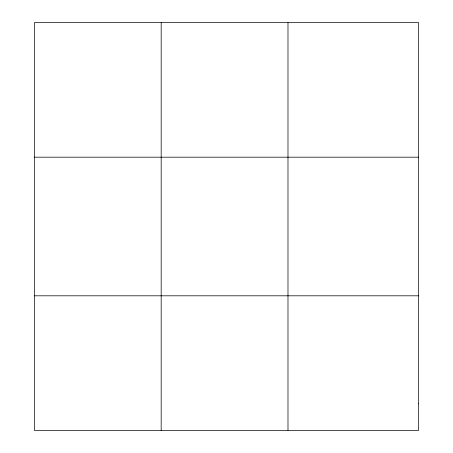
<?xml version="1.0" encoding="UTF-8"?>
<svg xmlns="http://www.w3.org/2000/svg" width="453" height="453" viewBox="0 0 453 453"><rect width="100%" height="100%" fill="white"/><g stroke="black" fill="none" stroke-linecap="round" stroke-linejoin="round"><path stroke-width="0.68" d="M161.172 430.35L161.172 22.65M287.989 430.35L287.989 22.65M34.349 157.191L418.651 157.191M34.349 295.809L418.651 295.809M418.651 403.442L418.651 430.35L34.349 430.35L34.349 22.65L418.651 22.65L418.651 403.442"/></g></svg>
